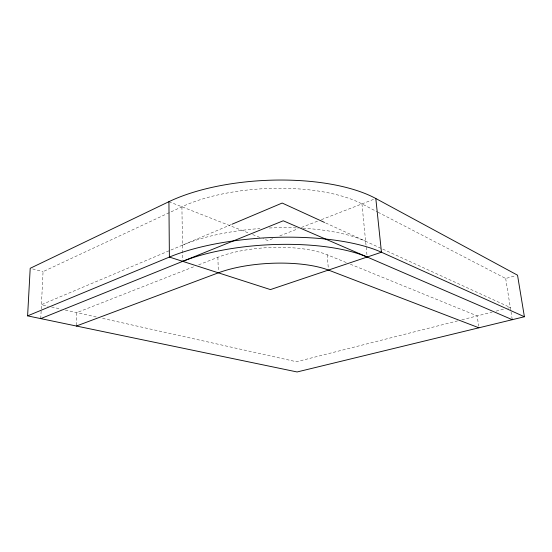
<?xml version="1.0" encoding="UTF-8"?>
<svg xmlns="http://www.w3.org/2000/svg" width="552" height="552" viewBox="0 0 552 552"><rect width="100%" height="100%" fill="white"/><g stroke="black" fill="none" stroke-linecap="round" stroke-linejoin="round"><path stroke-width="0.41" stroke-dasharray="2.76 2.07" d="M76.39 325.183L76.804 312.618L194.642 266.416M40.758 318.614L43.049 271.653L181.918 206.786A115.996 45.43 -2.9 0 1 361.96 203.895L377.251 211.83M231.322 224.519L41.434 304.711L48.169 306.215M198.651 264.843L217.888 257.301A72.905 25.192 -3 0 1 327.219 254.789L347.16 262.918M272.605 238.664L267.81 240.534L263.021 238.657M279.809 235.863L298.211 228.7M301.406 227.458L318.207 220.917M321.409 219.675L375.043 198.803M378.01 212.23L505.687 278.491L515.954 275.627M457.691 320.864L296.458 361.746L101.195 318.076M461.865 319.801L492.101 312.135M496.117 311.121L504.521 308.989M507.812 308.154L510.324 307.519L325.294 222.794M51.536 306.974L61.175 309.127M65.288 310.045L96.986 317.138M32.609 268.934L43.049 271.653M168.926 201.68L249.469 233.33M252.657 234.579L259.833 237.401M350.354 264.215L477.19 315.916L478.66 326.101M505.687 278.491L512.263 319.691M361.96 203.895L367.177 257.032M327.219 254.789L328.309 268.369M217.888 257.301L218.309 271.191M181.918 206.786L182.691 260.496M182.47 245.15A117.873 41.007 -3 0 1 259.895 228.556M269.321 228.004A117.873 41.007 -3 0 1 296.438 227.9M303.013 228.224A117.873 41.007 -3 0 1 365.631 241.265"/><path stroke-width="0.83" d="M27.6 315.875L30.201 268.306L168.926 201.68A131.714 51.736 -2.9 0 1 375.808 198.506L517.528 275.186L524.4 316.744L297.107 371.965L27.6 315.875L169.388 257.066A134.757 44.533 -3 0 1 381.453 252.23L524.4 316.744M232.116 224.188L282.169 203.046L324.507 222.435M40.758 318.614L283.252 220.786L512.263 319.691M76.362 326.025L218.364 272.826A73.381 24.012 -3 0 1 328.44 270.066L478.908 327.798M375.808 198.506L381.453 252.23L270.432 289.586L169.388 257.066L168.926 201.68M182.705 261.351A118.659 39.088 -3 0 1 367.177 257.032"/></g></svg>
